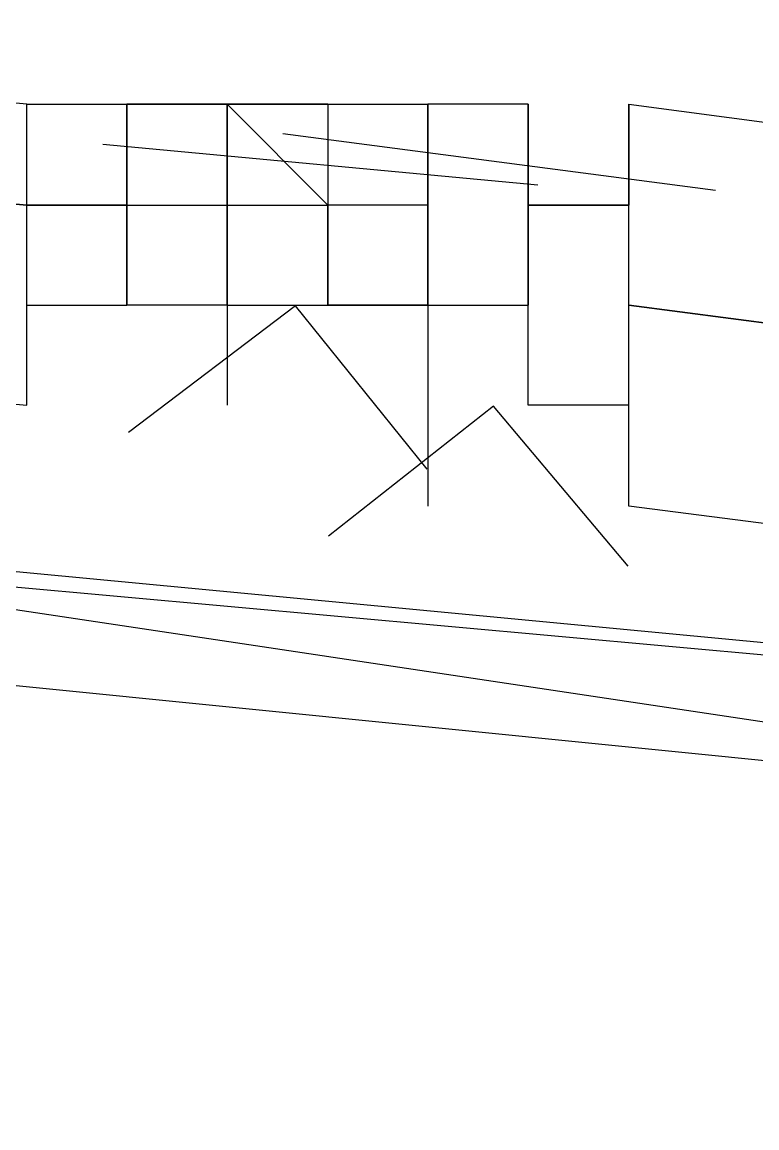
# Model space of a CAD drawing. Header units: feet. Extents: x -84 to 198, y -22 to 181.
# Drawn here: x 99.6661 to 99.7637, y 153.3218 to 153.4687 of the extents above; entities that cross this region are included whole.
import ezdxf

# ---------------------------------------------------------------- set-up
doc = ezdxf.new("R2010")
doc.units = ezdxf.units.FT
doc.layers.add('A-LINEA', color=7, linetype='CONTINUOUS')

msp = doc.modelspace()

# ---------------------------------------------------------------- linework, layer by layer
at = {"layer": 'A-LINEA'}
for p, q in [((99.6667, 153.4578), (99.68, 153.4578)), ((99.6667, 153.4578), (99.6667, 153.4578)), ((99.6667, 153.4578), (99.68, 153.4578)), ((99.6667, 153.4578), (99.6667, 153.4578)), ((99.68, 153.4578), (99.68, 153.4578)), ((99.68, 153.4444), (99.68, 153.4578)), ((99.68, 153.4578), (99.68, 153.4578)), ((99.68, 153.4578), (99.68, 153.4578)), ((99.68, 153.4578), (99.6933, 153.4578)), ((99.68, 153.4578), (99.68, 153.4578)), ((99.68, 153.4578), (99.68, 153.4578)), ((99.68, 153.4578), (99.68, 153.4578)), ((99.68, 153.4578), (99.68, 153.4578)), ((99.68, 153.4578), (99.68, 153.4578)), ((99.68, 153.4578), (99.68, 153.4578)), ((99.68, 153.4444), (99.68, 153.4578)), ((99.68, 153.4578), (99.68, 153.4444)), ((99.68, 153.4578), (99.68, 153.4578)), ((99.68, 153.4578), (99.6933, 153.4578)), ((99.68, 153.4578), (99.68, 153.4444)), ((99.68, 153.4578), (99.68, 153.4578)), ((99.68, 153.4578), (99.68, 153.4578)), ((99.68, 153.4578), (99.68, 153.4578)), ((99.68, 153.4578), (99.68, 153.4578)), ((99.6933, 153.4578), (99.68, 153.4578)), ((99.68, 153.4578), (99.68, 153.4578)), ((99.68, 153.4578), (99.68, 153.4578)), ((99.68, 153.4578), (99.68, 153.4578)), ((99.68, 153.4578), (99.68, 153.4578)), ((99.68, 153.4578), (99.68, 153.4578)), ((99.68, 153.4578), (99.68, 153.4578)), ((99.68, 153.4578), (99.68, 153.4578)), ((99.68, 153.4444), (99.68, 153.4578)), ((99.68, 153.4578), (99.68, 153.4578)), ((99.68, 153.4578), (99.68, 153.4578)), ((99.68, 153.4578), (99.6933, 153.4578)), ((99.68, 153.4578), (99.68, 153.4578)), ((99.68, 153.4578), (99.68, 153.4578)), ((99.68, 153.4578), (99.68, 153.4578)), ((99.68, 153.4578), (99.68, 153.4578)), ((99.68, 153.4578), (99.68, 153.4578)), ((99.68, 153.4578), (99.68, 153.4578)), ((99.68, 153.4444), (99.68, 153.4578)), ((99.68, 153.4578), (99.68, 153.4444)), ((99.68, 153.4578), (99.68, 153.4578)), ((99.68, 153.4578), (99.6933, 153.4578)), ((99.68, 153.4578), (99.68, 153.4444)), ((99.68, 153.4578), (99.68, 153.4578)), ((99.68, 153.4578), (99.68, 153.4578)), ((99.68, 153.4578), (99.68, 153.4578)), ((99.68, 153.4578), (99.68, 153.4578)), ((99.6933, 153.4578), (99.68, 153.4578)), ((99.68, 153.4578), (99.68, 153.4578)), ((99.68, 153.4578), (99.68, 153.4578)), ((99.68, 153.4578), (99.68, 153.4578)), ((99.68, 153.4578), (99.68, 153.4578)), ((99.68, 153.4578), (99.68, 153.4578)), ((99.68, 153.4578), (99.68, 153.4578)), ((99.6933, 153.4578), (99.6933, 153.4578)), ((99.7067, 153.4444), (99.6933, 153.4578)), ((99.6933, 153.4578), (99.6933, 153.4578)), ((99.7067, 153.4578), (99.6933, 153.4578)), ((99.7067, 153.4578), (99.6933, 153.4578)), ((99.6933, 153.4578), (99.6933, 153.4578)), ((99.6933, 153.4578), (99.7067, 153.4578)), ((99.6933, 153.4578), (99.6933, 153.4578)), ((99.6933, 153.4578), (99.6933, 153.4578)), ((99.6933, 153.4578), (99.7067, 153.4578)), ((99.6933, 153.4578), (99.6933, 153.4578)), ((99.6933, 153.4578), (99.6933, 153.4578)), ((99.6933, 153.4578), (99.6933, 153.4578)), ((99.6933, 153.4578), (99.6933, 153.4578)), ((99.6933, 153.4578), (99.6933, 153.4578)), ((99.6933, 153.4578), (99.6933, 153.4578)), ((99.6933, 153.4578), (99.6933, 153.4578)), ((99.6933, 153.4578), (99.6933, 153.4578)), ((99.6933, 153.4578), (99.6933, 153.4578)), ((99.6933, 153.4578), (99.6933, 153.4578)), ((99.6933, 153.4578), (99.6933, 153.4578)), ((99.6933, 153.4578), (99.6933, 153.4578)), ((99.6933, 153.4578), (99.6933, 153.4578)), ((99.6933, 153.4578), (99.6933, 153.4578)), ((99.6933, 153.4578), (99.6933, 153.4444)), ((99.7067, 153.4578), (99.6933, 153.4578)), ((99.6933, 153.4578), (99.6933, 153.4578)), ((99.6933, 153.4578), (99.6933, 153.4578)), ((99.6933, 153.4578), (99.6933, 153.4578)), ((99.7067, 153.4444), (99.6933, 153.4578)), ((99.6933, 153.4578), (99.6933, 153.4578)), ((99.7067, 153.4578), (99.6933, 153.4578)), ((99.7067, 153.4578), (99.6933, 153.4578)), ((99.6933, 153.4578), (99.6933, 153.4578)), ((99.6933, 153.4578), (99.7067, 153.4578)), ((99.6933, 153.4578), (99.6933, 153.4578)), ((99.6933, 153.4578), (99.6933, 153.4578)), ((99.6933, 153.4578), (99.7067, 153.4578)), ((99.6933, 153.4578), (99.6933, 153.4578)), ((99.6933, 153.4578), (99.6933, 153.4578)), ((99.6933, 153.4578), (99.6933, 153.4578)), ((99.6933, 153.4578), (99.6933, 153.4578)), ((99.6933, 153.4578), (99.6933, 153.4578)), ((99.6933, 153.4578), (99.6933, 153.4578)), ((99.6933, 153.4578), (99.6933, 153.4578)), ((99.6933, 153.4578), (99.6933, 153.4578)), ((99.6933, 153.4578), (99.6933, 153.4578)), ((99.6933, 153.4578), (99.6933, 153.4578)), ((99.6933, 153.4578), (99.6933, 153.4578)), ((99.6933, 153.4578), (99.6933, 153.4578)), ((99.6933, 153.4578), (99.6933, 153.4578)), ((99.6933, 153.4578), (99.6933, 153.4578)), ((99.6933, 153.4578), (99.6933, 153.4444)), ((99.7067, 153.4578), (99.6933, 153.4578)), ((99.6933, 153.4578), (99.6933, 153.4578)), ((99.6933, 153.4578), (99.6933, 153.4578)), ((99.7067, 153.4578), (99.7067, 153.4578)), ((99.7067, 153.4578), (99.7067, 153.4578)), ((99.7067, 153.4578), (99.7067, 153.4578)), ((99.7067, 153.4578), (99.7067, 153.4578)), ((99.7067, 153.4578), (99.7067, 153.4578)), ((99.7067, 153.4578), (99.7067, 153.4578)), ((99.7067, 153.4578), (99.7067, 153.4578)), ((99.7067, 153.4578), (99.7067, 153.4578)), ((99.7067, 153.4578), (99.7067, 153.4578)), ((99.7067, 153.4578), (99.7067, 153.4578)), ((99.7067, 153.4578), (99.7067, 153.4578)), ((99.7067, 153.4578), (99.7067, 153.4444)), ((99.7067, 153.4578), (99.7067, 153.4578)), ((99.7067, 153.4578), (99.72, 153.4578)), ((99.7067, 153.4578), (99.7067, 153.4578)), ((99.7067, 153.4578), (99.7067, 153.4578)), ((99.7067, 153.4578), (99.7067, 153.4444)), ((99.7067, 153.4578), (99.7067, 153.4578)), ((99.7067, 153.4578), (99.7067, 153.4578)), ((99.7067, 153.4578), (99.7067, 153.4578)), ((99.7067, 153.4578), (99.7067, 153.4578)), ((99.7067, 153.4578), (99.7067, 153.4578)), ((99.7067, 153.4578), (99.7067, 153.4578)), ((99.7067, 153.4578), (99.7067, 153.4578)), ((99.7067, 153.4578), (99.7067, 153.4578)), ((99.7067, 153.4578), (99.7067, 153.4578)), ((99.7067, 153.4578), (99.7067, 153.4578)), ((99.7067, 153.4578), (99.7067, 153.4578)), ((99.7067, 153.4578), (99.7067, 153.4578)), ((99.7067, 153.4578), (99.7067, 153.4578)), ((99.7067, 153.4578), (99.7067, 153.4578)), ((99.7067, 153.4578), (99.7067, 153.4444)), ((99.7067, 153.4578), (99.7067, 153.4578)), ((99.7067, 153.4578), (99.72, 153.4578)), ((99.7067, 153.4578), (99.7067, 153.4578)), ((99.7067, 153.4578), (99.7067, 153.4578)), ((99.7067, 153.4578), (99.7067, 153.4444)), ((99.7067, 153.4578), (99.7067, 153.4578)), ((99.7067, 153.4578), (99.7067, 153.4578)), ((99.7067, 153.4578), (99.7067, 153.4578)), ((99.72, 153.4578), (99.72, 153.4578)), ((99.72, 153.4578), (99.72, 153.4578)), ((99.72, 153.4578), (99.72, 153.4444)), ((99.72, 153.4578), (99.72, 153.4578)), ((99.72, 153.4444), (99.72, 153.4578)), ((99.72, 153.4444), (99.72, 153.4578)), ((99.72, 153.4578), (99.72, 153.4578)), ((99.72, 153.4578), (99.72, 153.4578)), ((99.72, 153.4578), (99.72, 153.4578)), ((99.72, 153.4578), (99.72, 153.4578)), ((99.72, 153.4578), (99.72, 153.4578)), ((99.72, 153.4578), (99.72, 153.4578)), ((99.72, 153.4578), (99.72, 153.4578)), ((99.72, 153.4578), (99.72, 153.4578)), ((99.72, 153.4578), (99.72, 153.4578)), ((99.72, 153.4578), (99.72, 153.4444)), ((99.72, 153.4578), (99.72, 153.4578)), ((99.72, 153.4578), (99.72, 153.4578)), ((99.7333, 153.4578), (99.72, 153.4578)), ((99.72, 153.4578), (99.72, 153.4578)), ((99.72, 153.4578), (99.72, 153.4578)), ((99.72, 153.4578), (99.72, 153.4444)), ((99.72, 153.4578), (99.72, 153.4578)), ((99.72, 153.4444), (99.72, 153.4578)), ((99.72, 153.4444), (99.72, 153.4578)), ((99.72, 153.4578), (99.72, 153.4578)), ((99.72, 153.4578), (99.72, 153.4578)), ((99.72, 153.4578), (99.72, 153.4578)), ((99.72, 153.4578), (99.72, 153.4578)), ((99.72, 153.4578), (99.72, 153.4578)), ((99.72, 153.4578), (99.72, 153.4578)), ((99.72, 153.4578), (99.72, 153.4578)), ((99.72, 153.4578), (99.72, 153.4578)), ((99.72, 153.4578), (99.72, 153.4578)), ((99.72, 153.4578), (99.72, 153.4444)), ((99.72, 153.4578), (99.72, 153.4578)), ((99.72, 153.4578), (99.72, 153.4578)), ((99.7333, 153.4578), (99.72, 153.4578)), ((99.7333, 153.4578), (99.7333, 153.4578)), ((99.7333, 153.4578), (99.7333, 153.4578)), ((99.7333, 153.4578), (99.7333, 153.4444)), ((99.7333, 153.4578), (99.7333, 153.4578)), ((99.7333, 153.4578), (99.7333, 153.4578)), ((99.7333, 153.4578), (99.7333, 153.4578)), ((99.7333, 153.4578), (99.7333, 153.4578)), ((99.7333, 153.4578), (99.7333, 153.4444)), ((99.7333, 153.4578), (99.7333, 153.4578)), ((99.7333, 153.4578), (99.7333, 153.4578)), ((99.7467, 153.4444), (99.7467, 153.4578)), ((99.7467, 153.4578), (99.7467, 153.4578)), ((99.7467, 153.4578), (99.7467, 153.4578)), ((99.7467, 153.4578), (99.7467, 153.4444)), ((99.7467, 153.4578), (99.7467, 153.4578)), ((99.7467, 153.4444), (99.7467, 153.4578)), ((99.7467, 153.4578), (99.7467, 153.4578)), ((99.7467, 153.4578), (99.7467, 153.4578)), ((99.7467, 153.4578), (99.7467, 153.4444)), ((99.7467, 153.4578), (99.7467, 153.4578)), ((99.7007, 153.4539), (99.7582, 153.4464)), ((99.7007, 153.4539), (99.7582, 153.4464)), ((99.6768, 153.4525), (99.7346, 153.4471)), ((99.6768, 153.4525), (99.7346, 153.4471)), ((99.6667, 153.4444), (99.6667, 153.4444)), ((99.6667, 153.4444), (99.6667, 153.4444)), ((99.6667, 153.4444), (99.6667, 153.4444)), ((99.6667, 153.4444), (99.68, 153.4444)), ((99.6667, 153.4311), (99.6667, 153.4444)), ((99.6667, 153.4444), (99.68, 153.4444)), ((99.6667, 153.4444), (99.6667, 153.4444)), ((99.6667, 153.4444), (99.6667, 153.4444)), ((99.68, 153.4444), (99.6667, 153.4444)), ((99.68, 153.4444), (99.6667, 153.4444)), ((99.6667, 153.4444), (99.6667, 153.4444)), ((99.6667, 153.4444), (99.6667, 153.4444)), ((99.6667, 153.4444), (99.6667, 153.4444)), ((99.6667, 153.4444), (99.6667, 153.4444)), ((99.6667, 153.4444), (99.68, 153.4444)), ((99.6667, 153.4311), (99.6667, 153.4444)), ((99.6667, 153.4444), (99.68, 153.4444)), ((99.6667, 153.4444), (99.6667, 153.4444)), ((99.6667, 153.4444), (99.6667, 153.4444)), ((99.68, 153.4444), (99.6667, 153.4444)), ((99.68, 153.4444), (99.6667, 153.4444)), ((99.6667, 153.4444), (99.6667, 153.4444)), ((99.68, 153.4444), (99.68, 153.4444)), ((99.68, 153.4444), (99.6933, 153.4444)), ((99.68, 153.4444), (99.68, 153.4444)), ((99.68, 153.4311), (99.68, 153.4444)), ((99.68, 153.4444), (99.68, 153.4444)), ((99.68, 153.4444), (99.68, 153.4444)), ((99.68, 153.4444), (99.68, 153.4444)), ((99.68, 153.4444), (99.68, 153.4444)), ((99.68, 153.4444), (99.68, 153.4444)), ((99.68, 153.4444), (99.68, 153.4444)), ((99.68, 153.4444), (99.68, 153.4444)), ((99.68, 153.4444), (99.68, 153.4444)), ((99.68, 153.4311), (99.68, 153.4444)), ((99.68, 153.4444), (99.68, 153.4444)), ((99.68, 153.4444), (99.6933, 153.4444)), ((99.68, 153.4444), (99.68, 153.4444)), ((99.68, 153.4444), (99.68, 153.4444)), ((99.68, 153.4444), (99.68, 153.4444)), ((99.68, 153.4444), (99.68, 153.4444)), ((99.68, 153.4311), (99.68, 153.4444)), ((99.68, 153.4444), (99.68, 153.4444)), ((99.68, 153.4444), (99.68, 153.4444)), ((99.68, 153.4444), (99.68, 153.4444)), ((99.68, 153.4444), (99.68, 153.4444)), ((99.68, 153.4444), (99.68, 153.4444)), ((99.68, 153.4444), (99.68, 153.4444)), ((99.68, 153.4444), (99.68, 153.4444)), ((99.68, 153.4444), (99.68, 153.4444)), ((99.68, 153.4444), (99.68, 153.4311)), ((99.68, 153.4444), (99.68, 153.4444)), ((99.68, 153.4444), (99.68, 153.4444)), ((99.68, 153.4444), (99.68, 153.4444)), ((99.68, 153.4444), (99.6933, 153.4444)), ((99.68, 153.4444), (99.68, 153.4444)), ((99.68, 153.4311), (99.68, 153.4444)), ((99.68, 153.4444), (99.68, 153.4444)), ((99.68, 153.4444), (99.68, 153.4444)), ((99.68, 153.4444), (99.68, 153.4444)), ((99.68, 153.4444), (99.68, 153.4444)), ((99.68, 153.4444), (99.68, 153.4444)), ((99.68, 153.4444), (99.68, 153.4444)), ((99.68, 153.4444), (99.68, 153.4444)), ((99.68, 153.4444), (99.68, 153.4444)), ((99.68, 153.4311), (99.68, 153.4444)), ((99.68, 153.4444), (99.68, 153.4444)), ((99.68, 153.4444), (99.6933, 153.4444)), ((99.68, 153.4444), (99.68, 153.4444)), ((99.68, 153.4444), (99.68, 153.4444)), ((99.68, 153.4444), (99.68, 153.4444)), ((99.68, 153.4444), (99.68, 153.4444)), ((99.68, 153.4311), (99.68, 153.4444)), ((99.68, 153.4444), (99.68, 153.4444)), ((99.68, 153.4444), (99.68, 153.4444)), ((99.68, 153.4444), (99.68, 153.4444)), ((99.68, 153.4444), (99.68, 153.4444)), ((99.68, 153.4444), (99.68, 153.4444)), ((99.68, 153.4444), (99.68, 153.4444)), ((99.68, 153.4444), (99.68, 153.4444)), ((99.68, 153.4444), (99.68, 153.4444)), ((99.68, 153.4444), (99.68, 153.4311)), ((99.68, 153.4444), (99.68, 153.4444)), ((99.68, 153.4444), (99.68, 153.4444)), ((99.6933, 153.4444), (99.6933, 153.4444)), ((99.6933, 153.4444), (99.6933, 153.4444)), ((99.6933, 153.4444), (99.6933, 153.4444)), ((99.6933, 153.4444), (99.6933, 153.4444)), ((99.6933, 153.4444), (99.6933, 153.4444)), ((99.6933, 153.4444), (99.6933, 153.4444)), ((99.6933, 153.4444), (99.6933, 153.4444)), ((99.6933, 153.4444), (99.6933, 153.4444)), ((99.6933, 153.4444), (99.6933, 153.4444)), ((99.6933, 153.4444), (99.6933, 153.4444)), ((99.6933, 153.4444), (99.6933, 153.4444)), ((99.6933, 153.4444), (99.6933, 153.4444)), ((99.6933, 153.4444), (99.6933, 153.4444)), ((99.6933, 153.4444), (99.6933, 153.4444)), ((99.6933, 153.4444), (99.6933, 153.4444)), ((99.6933, 153.4444), (99.6933, 153.4444)), ((99.6933, 153.4444), (99.6933, 153.4444)), ((99.6933, 153.4444), (99.6933, 153.4444)), ((99.6933, 153.4444), (99.6933, 153.4444)), ((99.6933, 153.4444), (99.6933, 153.4444)), ((99.6933, 153.4444), (99.6933, 153.4444)), ((99.6933, 153.4444), (99.6933, 153.4444)), ((99.6933, 153.4444), (99.6933, 153.4444)), ((99.6933, 153.4444), (99.6933, 153.4444)), ((99.6933, 153.4444), (99.6933, 153.4444)), ((99.6933, 153.4444), (99.6933, 153.4444)), ((99.6933, 153.4444), (99.7067, 153.4444)), ((99.6933, 153.4444), (99.7067, 153.4444)), ((99.6933, 153.4444), (99.6933, 153.4311)), ((99.6933, 153.4444), (99.7067, 153.4444)), ((99.6933, 153.4444), (99.6933, 153.4311)), ((99.6933, 153.4444), (99.6933, 153.4444)), ((99.6933, 153.4444), (99.6933, 153.4444)), ((99.6933, 153.4444), (99.6933, 153.4444)), ((99.6933, 153.4444), (99.6933, 153.4444)), ((99.6933, 153.4444), (99.6933, 153.4444)), ((99.6933, 153.4444), (99.6933, 153.4444)), ((99.6933, 153.4444), (99.6933, 153.4444)), ((99.6933, 153.4444), (99.6933, 153.4444)), ((99.6933, 153.4444), (99.6933, 153.4444)), ((99.6933, 153.4444), (99.6933, 153.4444)), ((99.6933, 153.4444), (99.6933, 153.4444)), ((99.6933, 153.4444), (99.6933, 153.4444)), ((99.6933, 153.4444), (99.6933, 153.4444)), ((99.6933, 153.4311), (99.6933, 153.4444)), ((99.6933, 153.4444), (99.6933, 153.4444)), ((99.6933, 153.4444), (99.6933, 153.4444)), ((99.6933, 153.4444), (99.6933, 153.4444)), ((99.6933, 153.4444), (99.6933, 153.4444)), ((99.6933, 153.4444), (99.6933, 153.4444)), ((99.6933, 153.4444), (99.6933, 153.4444)), ((99.6933, 153.4444), (99.6933, 153.4444)), ((99.6933, 153.4444), (99.6933, 153.4444)), ((99.6933, 153.4444), (99.6933, 153.4444)), ((99.6933, 153.4444), (99.6933, 153.4444)), ((99.6933, 153.4444), (99.6933, 153.4444)), ((99.6933, 153.4444), (99.6933, 153.4444)), ((99.6933, 153.4444), (99.6933, 153.4444)), ((99.6933, 153.4444), (99.6933, 153.4444)), ((99.6933, 153.4444), (99.6933, 153.4444)), ((99.6933, 153.4444), (99.6933, 153.4444)), ((99.6933, 153.4444), (99.6933, 153.4444)), ((99.6933, 153.4444), (99.6933, 153.4444)), ((99.6933, 153.4444), (99.6933, 153.4444)), ((99.6933, 153.4444), (99.6933, 153.4444)), ((99.6933, 153.4444), (99.6933, 153.4444)), ((99.6933, 153.4444), (99.6933, 153.4444)), ((99.6933, 153.4444), (99.6933, 153.4444)), ((99.6933, 153.4444), (99.6933, 153.4444)), ((99.6933, 153.4444), (99.6933, 153.4444)), ((99.6933, 153.4444), (99.6933, 153.4444)), ((99.6933, 153.4444), (99.7067, 153.4444)), ((99.6933, 153.4444), (99.7067, 153.4444)), ((99.6933, 153.4444), (99.6933, 153.4311)), ((99.6933, 153.4444), (99.7067, 153.4444)), ((99.6933, 153.4444), (99.6933, 153.4311)), ((99.6933, 153.4444), (99.6933, 153.4444)), ((99.6933, 153.4444), (99.6933, 153.4444)), ((99.6933, 153.4444), (99.6933, 153.4444)), ((99.6933, 153.4444), (99.6933, 153.4444)), ((99.6933, 153.4444), (99.6933, 153.4444)), ((99.6933, 153.4444), (99.6933, 153.4444)), ((99.6933, 153.4444), (99.6933, 153.4444)), ((99.6933, 153.4444), (99.6933, 153.4444)), ((99.6933, 153.4444), (99.6933, 153.4444)), ((99.6933, 153.4444), (99.6933, 153.4444)), ((99.6933, 153.4444), (99.6933, 153.4444)), ((99.6933, 153.4444), (99.6933, 153.4444)), ((99.6933, 153.4444), (99.6933, 153.4444)), ((99.6933, 153.4311), (99.6933, 153.4444)), ((99.7067, 153.4444), (99.7067, 153.4444)), ((99.7067, 153.4444), (99.7067, 153.4444)), ((99.72, 153.4444), (99.7067, 153.4444)), ((99.7067, 153.4444), (99.7067, 153.4444)), ((99.7067, 153.4444), (99.7067, 153.4444)), ((99.7067, 153.4444), (99.7067, 153.4444)), ((99.7067, 153.4444), (99.7067, 153.4444)), ((99.72, 153.4444), (99.7067, 153.4444)), ((99.7067, 153.4444), (99.7067, 153.4444)), ((99.7067, 153.4444), (99.7067, 153.4444)), ((99.7067, 153.4444), (99.7067, 153.4444)), ((99.72, 153.4444), (99.7067, 153.4444)), ((99.72, 153.4444), (99.7067, 153.4444)), ((99.7067, 153.4444), (99.7067, 153.4444)), ((99.7067, 153.4444), (99.7067, 153.4444)), ((99.7067, 153.4444), (99.7067, 153.4444)), ((99.7067, 153.4444), (99.7067, 153.4444)), ((99.7067, 153.4444), (99.7067, 153.4444)), ((99.7067, 153.4444), (99.7067, 153.4444)), ((99.7067, 153.4444), (99.7067, 153.4311)), ((99.7067, 153.4444), (99.7067, 153.4311)), ((99.7067, 153.4444), (99.7067, 153.4444)), ((99.7067, 153.4444), (99.7067, 153.4444)), ((99.7067, 153.4444), (99.7067, 153.4444)), ((99.7067, 153.4444), (99.7067, 153.4444)), ((99.7067, 153.4444), (99.7067, 153.4444)), ((99.7067, 153.4444), (99.7067, 153.4444)), ((99.7067, 153.4444), (99.7067, 153.4444)), ((99.7067, 153.4311), (99.7067, 153.4444)), ((99.7067, 153.4444), (99.7067, 153.4444)), ((99.7067, 153.4444), (99.7067, 153.4444)), ((99.7067, 153.4444), (99.7067, 153.4444)), ((99.7067, 153.4444), (99.7067, 153.4444)), ((99.7067, 153.4444), (99.7067, 153.4444)), ((99.7067, 153.4444), (99.7067, 153.4444)), ((99.7067, 153.4444), (99.7067, 153.4444)), ((99.7067, 153.4444), (99.7067, 153.4444)), ((99.7067, 153.4444), (99.7067, 153.4444)), ((99.7067, 153.4444), (99.7067, 153.4444)), ((99.7067, 153.4444), (99.7067, 153.4444)), ((99.7067, 153.4444), (99.7067, 153.4444)), ((99.7067, 153.4444), (99.7067, 153.4444)), ((99.7067, 153.4444), (99.7067, 153.4444)), ((99.7067, 153.4444), (99.7067, 153.4444)), ((99.7067, 153.4311), (99.7067, 153.4444)), ((99.7067, 153.4444), (99.7067, 153.4444)), ((99.7067, 153.4444), (99.7067, 153.4444)), ((99.7067, 153.4444), (99.7067, 153.4444)), ((99.7067, 153.4444), (99.7067, 153.4444)), ((99.7067, 153.4444), (99.7067, 153.4444)), ((99.7067, 153.4444), (99.7067, 153.4444)), ((99.7067, 153.4444), (99.7067, 153.4444)), ((99.7067, 153.4444), (99.7067, 153.4444)), ((99.7067, 153.4444), (99.7067, 153.4444)), ((99.7067, 153.4444), (99.7067, 153.4444)), ((99.72, 153.4444), (99.7067, 153.4444)), ((99.7067, 153.4444), (99.7067, 153.4444)), ((99.72, 153.4444), (99.7067, 153.4444)), ((99.7067, 153.4444), (99.7067, 153.4444)), ((99.7067, 153.4444), (99.7067, 153.4444)), ((99.7067, 153.4444), (99.7067, 153.4444)), ((99.72, 153.4444), (99.7067, 153.4444)), ((99.7067, 153.4444), (99.7067, 153.4444)), ((99.7067, 153.4444), (99.7067, 153.4444)), ((99.7067, 153.4444), (99.7067, 153.4444)), ((99.7067, 153.4444), (99.7067, 153.4444)), ((99.72, 153.4444), (99.7067, 153.4444)), ((99.7067, 153.4444), (99.7067, 153.4444)), ((99.7067, 153.4444), (99.7067, 153.4444)), ((99.7067, 153.4444), (99.7067, 153.4444)), ((99.72, 153.4444), (99.7067, 153.4444)), ((99.72, 153.4444), (99.7067, 153.4444)), ((99.7067, 153.4444), (99.7067, 153.4444)), ((99.7067, 153.4444), (99.7067, 153.4444)), ((99.7067, 153.4444), (99.7067, 153.4444)), ((99.7067, 153.4444), (99.7067, 153.4444)), ((99.7067, 153.4444), (99.7067, 153.4444)), ((99.7067, 153.4444), (99.7067, 153.4444)), ((99.7067, 153.4444), (99.7067, 153.4311)), ((99.7067, 153.4444), (99.7067, 153.4311)), ((99.7067, 153.4444), (99.7067, 153.4444)), ((99.7067, 153.4444), (99.7067, 153.4444)), ((99.7067, 153.4444), (99.7067, 153.4444)), ((99.7067, 153.4444), (99.7067, 153.4444)), ((99.7067, 153.4444), (99.7067, 153.4444)), ((99.7067, 153.4444), (99.7067, 153.4444)), ((99.7067, 153.4444), (99.7067, 153.4444)), ((99.7067, 153.4311), (99.7067, 153.4444)), ((99.7067, 153.4444), (99.7067, 153.4444)), ((99.7067, 153.4444), (99.7067, 153.4444)), ((99.7067, 153.4444), (99.7067, 153.4444)), ((99.7067, 153.4444), (99.7067, 153.4444)), ((99.7067, 153.4444), (99.7067, 153.4444)), ((99.7067, 153.4444), (99.7067, 153.4444)), ((99.7067, 153.4444), (99.7067, 153.4444)), ((99.7067, 153.4444), (99.7067, 153.4444)), ((99.7067, 153.4444), (99.7067, 153.4444)), ((99.7067, 153.4444), (99.7067, 153.4444)), ((99.7067, 153.4444), (99.7067, 153.4444)), ((99.7067, 153.4444), (99.7067, 153.4444)), ((99.7067, 153.4444), (99.7067, 153.4444)), ((99.7067, 153.4444), (99.7067, 153.4444)), ((99.7067, 153.4444), (99.7067, 153.4444)), ((99.7067, 153.4311), (99.7067, 153.4444)), ((99.7067, 153.4444), (99.7067, 153.4444)), ((99.7067, 153.4444), (99.7067, 153.4444)), ((99.7067, 153.4444), (99.7067, 153.4444)), ((99.7067, 153.4444), (99.7067, 153.4444)), ((99.7067, 153.4444), (99.7067, 153.4444)), ((99.7067, 153.4444), (99.7067, 153.4444)), ((99.7067, 153.4444), (99.7067, 153.4444)), ((99.7067, 153.4444), (99.7067, 153.4444)), ((99.7067, 153.4444), (99.7067, 153.4444)), ((99.7067, 153.4444), (99.7067, 153.4444)), ((99.72, 153.4444), (99.7067, 153.4444)), ((99.7067, 153.4444), (99.7067, 153.4444)), ((99.72, 153.4444), (99.7067, 153.4444)), ((99.7067, 153.4444), (99.7067, 153.4444)), ((99.72, 153.4444), (99.72, 153.4444)), ((99.72, 153.4444), (99.72, 153.4444)), ((99.72, 153.4444), (99.72, 153.4444)), ((99.72, 153.4444), (99.72, 153.4444)), ((99.72, 153.4444), (99.72, 153.4444)), ((99.72, 153.4444), (99.72, 153.4444)), ((99.72, 153.4444), (99.72, 153.4444)), ((99.72, 153.4444), (99.72, 153.4444)), ((99.72, 153.4444), (99.72, 153.4444)), ((99.72, 153.4444), (99.72, 153.4444)), ((99.72, 153.4444), (99.72, 153.4444)), ((99.72, 153.4444), (99.72, 153.4444)), ((99.72, 153.4444), (99.72, 153.4311)), ((99.72, 153.4444), (99.72, 153.4444)), ((99.72, 153.4444), (99.72, 153.4444)), ((99.72, 153.4444), (99.72, 153.4444)), ((99.72, 153.4444), (99.72, 153.4444)), ((99.72, 153.4444), (99.72, 153.4444)), ((99.72, 153.4444), (99.72, 153.4444)), ((99.72, 153.4444), (99.72, 153.4444)), ((99.72, 153.4444), (99.72, 153.4444)), ((99.72, 153.4444), (99.72, 153.4444)), ((99.72, 153.4444), (99.72, 153.4444)), ((99.72, 153.4444), (99.72, 153.4444)), ((99.72, 153.4444), (99.72, 153.4444)), ((99.72, 153.4444), (99.72, 153.4444)), ((99.72, 153.4444), (99.72, 153.4444)), ((99.72, 153.4444), (99.72, 153.4444)), ((99.72, 153.4444), (99.72, 153.4444)), ((99.72, 153.4444), (99.72, 153.4444)), ((99.72, 153.4444), (99.72, 153.4444)), ((99.72, 153.4444), (99.72, 153.4444)), ((99.72, 153.4444), (99.72, 153.4444)), ((99.72, 153.4444), (99.72, 153.4444)), ((99.72, 153.4444), (99.72, 153.4444)), ((99.72, 153.4444), (99.72, 153.4444)), ((99.72, 153.4444), (99.72, 153.4444)), ((99.72, 153.4444), (99.72, 153.4444)), ((99.72, 153.4444), (99.72, 153.4444)), ((99.72, 153.4444), (99.72, 153.4444)), ((99.72, 153.4444), (99.72, 153.4444)), ((99.72, 153.4444), (99.72, 153.4444)), ((99.72, 153.4444), (99.72, 153.4444)), ((99.72, 153.4444), (99.72, 153.4444)), ((99.72, 153.4444), (99.72, 153.4444)), ((99.72, 153.4444), (99.72, 153.4444)), ((99.72, 153.4444), (99.72, 153.4444)), ((99.72, 153.4444), (99.72, 153.4444)), ((99.72, 153.4444), (99.72, 153.4444)), ((99.72, 153.4444), (99.72, 153.4444)), ((99.72, 153.4444), (99.72, 153.4444)), ((99.72, 153.4444), (99.72, 153.4444)), ((99.72, 153.4444), (99.72, 153.4444)), ((99.72, 153.4444), (99.72, 153.4444)), ((99.72, 153.4444), (99.72, 153.4444)), ((99.72, 153.4444), (99.72, 153.4444)), ((99.72, 153.4444), (99.72, 153.4444)), ((99.72, 153.4444), (99.72, 153.4444)), ((99.72, 153.4444), (99.72, 153.4444)), ((99.72, 153.4444), (99.72, 153.4444)), ((99.72, 153.4444), (99.72, 153.4444)), ((99.72, 153.4444), (99.72, 153.4444)), ((99.72, 153.4444), (99.72, 153.4444)), ((99.72, 153.4444), (99.72, 153.4311)), ((99.72, 153.4444), (99.72, 153.4444)), ((99.72, 153.4444), (99.72, 153.4444)), ((99.72, 153.4444), (99.72, 153.4444)), ((99.72, 153.4444), (99.72, 153.4444)), ((99.72, 153.4444), (99.72, 153.4444)), ((99.72, 153.4444), (99.72, 153.4444)), ((99.72, 153.4444), (99.72, 153.4444)), ((99.72, 153.4444), (99.72, 153.4444)), ((99.72, 153.4444), (99.72, 153.4444)), ((99.72, 153.4444), (99.72, 153.4444)), ((99.72, 153.4444), (99.72, 153.4444)), ((99.72, 153.4444), (99.72, 153.4444)), ((99.72, 153.4444), (99.72, 153.4444)), ((99.72, 153.4444), (99.72, 153.4444)), ((99.72, 153.4444), (99.72, 153.4444)), ((99.72, 153.4444), (99.72, 153.4444)), ((99.72, 153.4444), (99.72, 153.4444)), ((99.72, 153.4444), (99.72, 153.4444)), ((99.72, 153.4444), (99.72, 153.4444)), ((99.72, 153.4444), (99.72, 153.4444)), ((99.72, 153.4444), (99.72, 153.4444)), ((99.72, 153.4444), (99.72, 153.4444)), ((99.72, 153.4444), (99.72, 153.4444)), ((99.72, 153.4444), (99.72, 153.4444)), ((99.72, 153.4444), (99.72, 153.4444)), ((99.72, 153.4444), (99.72, 153.4444)), ((99.72, 153.4444), (99.72, 153.4444)), ((99.72, 153.4444), (99.72, 153.4444)), ((99.72, 153.4444), (99.72, 153.4444)), ((99.72, 153.4444), (99.72, 153.4444)), ((99.72, 153.4444), (99.72, 153.4444)), ((99.72, 153.4444), (99.72, 153.4444)), ((99.72, 153.4444), (99.72, 153.4444)), ((99.72, 153.4444), (99.72, 153.4444)), ((99.72, 153.4444), (99.72, 153.4444)), ((99.72, 153.4444), (99.72, 153.4444)), ((99.72, 153.4444), (99.72, 153.4444)), ((99.72, 153.4444), (99.72, 153.4444)), ((99.7333, 153.4444), (99.7333, 153.4444)), ((99.7333, 153.4444), (99.7333, 153.4444)), ((99.7333, 153.4444), (99.7333, 153.4444)), ((99.7333, 153.4444), (99.7333, 153.4444)), ((99.7333, 153.4444), (99.7333, 153.4444)), ((99.7333, 153.4311), (99.7333, 153.4444)), ((99.7333, 153.4444), (99.7333, 153.4444)), ((99.7333, 153.4444), (99.7333, 153.4311)), ((99.7333, 153.4444), (99.7333, 153.4444)), ((99.7333, 153.4444), (99.7333, 153.4444)), ((99.7333, 153.4444), (99.7333, 153.4444)), ((99.7467, 153.4444), (99.7333, 153.4444)), ((99.7333, 153.4444), (99.7333, 153.4444)), ((99.7333, 153.4311), (99.7333, 153.4444)), ((99.7333, 153.4444), (99.7333, 153.4444)), ((99.7333, 153.4444), (99.7467, 153.4444)), ((99.7333, 153.4444), (99.7333, 153.4444)), ((99.7333, 153.4444), (99.7333, 153.4444)), ((99.7333, 153.4444), (99.7467, 153.4444)), ((99.7333, 153.4444), (99.7333, 153.4444)), ((99.7333, 153.4444), (99.7333, 153.4444)), ((99.7333, 153.4444), (99.7333, 153.4444)), ((99.7333, 153.4444), (99.7333, 153.4444)), ((99.7467, 153.4444), (99.7333, 153.4444)), ((99.7333, 153.4444), (99.7333, 153.4444)), ((99.7333, 153.4444), (99.7333, 153.4444)), ((99.7333, 153.4444), (99.7333, 153.4444)), ((99.7333, 153.4444), (99.7333, 153.4444)), ((99.7333, 153.4444), (99.7333, 153.4444)), ((99.7333, 153.4444), (99.7333, 153.4444)), ((99.7333, 153.4444), (99.7333, 153.4444)), ((99.7333, 153.4444), (99.7333, 153.4444)), ((99.7333, 153.4444), (99.7333, 153.4444)), ((99.7333, 153.4444), (99.7333, 153.4444)), ((99.7333, 153.4444), (99.7467, 153.4444)), ((99.7333, 153.4444), (99.7467, 153.4444)), ((99.7333, 153.4444), (99.7467, 153.4444)), ((99.7333, 153.4444), (99.7467, 153.4444)), ((99.7333, 153.4444), (99.7333, 153.4444)), ((99.7333, 153.4444), (99.7333, 153.4444)), ((99.7333, 153.4444), (99.7333, 153.4444)), ((99.7333, 153.4444), (99.7333, 153.4444)), ((99.7333, 153.4444), (99.7333, 153.4444)), ((99.7333, 153.4311), (99.7333, 153.4444)), ((99.7333, 153.4444), (99.7333, 153.4444)), ((99.7333, 153.4444), (99.7333, 153.4311)), ((99.7333, 153.4444), (99.7333, 153.4444)), ((99.7333, 153.4444), (99.7333, 153.4444)), ((99.7333, 153.4444), (99.7333, 153.4444)), ((99.7467, 153.4444), (99.7333, 153.4444)), ((99.7333, 153.4444), (99.7333, 153.4444)), ((99.7333, 153.4311), (99.7333, 153.4444)), ((99.7333, 153.4444), (99.7333, 153.4444)), ((99.7333, 153.4444), (99.7467, 153.4444)), ((99.7333, 153.4444), (99.7333, 153.4444)), ((99.7333, 153.4444), (99.7333, 153.4444)), ((99.7333, 153.4444), (99.7467, 153.4444)), ((99.7333, 153.4444), (99.7333, 153.4444)), ((99.7333, 153.4444), (99.7333, 153.4444)), ((99.7333, 153.4444), (99.7333, 153.4444)), ((99.7333, 153.4444), (99.7333, 153.4444)), ((99.7467, 153.4444), (99.7333, 153.4444)), ((99.7333, 153.4444), (99.7333, 153.4444)), ((99.7333, 153.4444), (99.7333, 153.4444)), ((99.7333, 153.4444), (99.7333, 153.4444)), ((99.7333, 153.4444), (99.7333, 153.4444)), ((99.7333, 153.4444), (99.7333, 153.4444)), ((99.7333, 153.4444), (99.7333, 153.4444)), ((99.7333, 153.4444), (99.7333, 153.4444)), ((99.7333, 153.4444), (99.7333, 153.4444)), ((99.7333, 153.4444), (99.7333, 153.4444)), ((99.7333, 153.4444), (99.7333, 153.4444)), ((99.7333, 153.4444), (99.7467, 153.4444)), ((99.7333, 153.4444), (99.7467, 153.4444)), ((99.7333, 153.4444), (99.7467, 153.4444)), ((99.7333, 153.4444), (99.7467, 153.4444)), ((99.7467, 153.4444), (99.7467, 153.4444)), ((99.7467, 153.4444), (99.7467, 153.4444)), ((99.7467, 153.4444), (99.7467, 153.4444)), ((99.7467, 153.4444), (99.7467, 153.4444)), ((99.7467, 153.4444), (99.7467, 153.4444)), ((99.7467, 153.4444), (99.7467, 153.4444)), ((99.7467, 153.4444), (99.7467, 153.4444)), ((99.7467, 153.4444), (99.7467, 153.4444)), ((99.7467, 153.4444), (99.7467, 153.4444)), ((99.7467, 153.4444), (99.7467, 153.4444)), ((99.7467, 153.4444), (99.7467, 153.4444)), ((99.7467, 153.4444), (99.7467, 153.4444)), ((99.7467, 153.4444), (99.7467, 153.4444)), ((99.7467, 153.4444), (99.7467, 153.4444)), ((99.7467, 153.4444), (99.7467, 153.4444)), ((99.7467, 153.4444), (99.7467, 153.4444)), ((99.7467, 153.4444), (99.7467, 153.4444)), ((99.7467, 153.4444), (99.7467, 153.4444)), ((99.7467, 153.4444), (99.7467, 153.4444)), ((99.7467, 153.4444), (99.7467, 153.4444)), ((99.7467, 153.4444), (99.7467, 153.4444)), ((99.7467, 153.4444), (99.7467, 153.4444)), ((99.7467, 153.4444), (99.7467, 153.4444)), ((99.7467, 153.4444), (99.7467, 153.4444)), ((99.7467, 153.4444), (99.7467, 153.4444)), ((99.7467, 153.4444), (99.7467, 153.4444)), ((99.6667, 153.4311), (99.6667, 153.4311)), ((99.6667, 153.4311), (99.6667, 153.4311)), ((99.6667, 153.4311), (99.68, 153.4311)), ((99.6667, 153.4311), (99.6667, 153.4311)), ((99.6667, 153.4311), (99.6667, 153.4311)), ((99.6667, 153.4178), (99.6667, 153.4311)), ((99.6667, 153.4311), (99.6667, 153.4311)), ((99.6667, 153.4311), (99.68, 153.4311)), ((99.6667, 153.4311), (99.6667, 153.4311)), ((99.6667, 153.4311), (99.6667, 153.4311)), ((99.6667, 153.4311), (99.6667, 153.4311)), ((99.6667, 153.4311), (99.68, 153.4311)), ((99.6667, 153.4311), (99.6667, 153.4311)), ((99.6667, 153.4311), (99.6667, 153.4311)), ((99.6667, 153.4178), (99.6667, 153.4311)), ((99.6667, 153.4311), (99.6667, 153.4311)), ((99.6667, 153.4311), (99.68, 153.4311)), ((99.6667, 153.4311), (99.6667, 153.4311)), ((99.68, 153.4311), (99.68, 153.4311)), ((99.68, 153.4311), (99.68, 153.4311)), ((99.68, 153.4311), (99.68, 153.4311)), ((99.68, 153.4311), (99.68, 153.4311)), ((99.68, 153.4311), (99.68, 153.4311)), ((99.68, 153.4311), (99.68, 153.4311)), ((99.68, 153.4311), (99.68, 153.4311)), ((99.68, 153.4311), (99.68, 153.4311)), ((99.68, 153.4311), (99.68, 153.4311)), ((99.68, 153.4311), (99.68, 153.4311)), ((99.68, 153.4311), (99.68, 153.4311)), ((99.68, 153.4311), (99.68, 153.4311)), ((99.68, 153.4311), (99.68, 153.4311)), ((99.68, 153.4311), (99.68, 153.4311)), ((99.68, 153.4311), (99.68, 153.4311)), ((99.6933, 153.4311), (99.68, 153.4311)), ((99.68, 153.4311), (99.68, 153.4311)), ((99.68, 153.4311), (99.68, 153.4311)), ((99.68, 153.4311), (99.68, 153.4311)), ((99.68, 153.4311), (99.68, 153.4311)), ((99.68, 153.4311), (99.68, 153.4311)), ((99.68, 153.4311), (99.68, 153.4311)), ((99.68, 153.4311), (99.68, 153.4311)), ((99.68, 153.4311), (99.68, 153.4311)), ((99.68, 153.4311), (99.68, 153.4311)), ((99.68, 153.4311), (99.68, 153.4311)), ((99.68, 153.4311), (99.68, 153.4311)), ((99.68, 153.4311), (99.68, 153.4311)), ((99.68, 153.4311), (99.68, 153.4311)), ((99.68, 153.4311), (99.68, 153.4311)), ((99.68, 153.4311), (99.68, 153.4311)), ((99.6933, 153.4311), (99.68, 153.4311)), ((99.6933, 153.4311), (99.7067, 153.4311)), ((99.6933, 153.4311), (99.6933, 153.4311)), ((99.6933, 153.4311), (99.6933, 153.4311)), ((99.6933, 153.4311), (99.7067, 153.4311)), ((99.6933, 153.4311), (99.6933, 153.4311)), ((99.6933, 153.4311), (99.6933, 153.4311)), ((99.6933, 153.4311), (99.6933, 153.4311)), ((99.6933, 153.4311), (99.6933, 153.4311)), ((99.6933, 153.4311), (99.6933, 153.4311)), ((99.6933, 153.4311), (99.6933, 153.4311)), ((99.6933, 153.4311), (99.6933, 153.4311)), ((99.6933, 153.4311), (99.6933, 153.4311)), ((99.6933, 153.4311), (99.6933, 153.4311)), ((99.6933, 153.4311), (99.6933, 153.4311)), ((99.6933, 153.4311), (99.6933, 153.4311)), ((99.6933, 153.4311), (99.6933, 153.4311)), ((99.6933, 153.4311), (99.6933, 153.4311)), ((99.6933, 153.4311), (99.7067, 153.4311)), ((99.6933, 153.4311), (99.6933, 153.4311)), ((99.6933, 153.4311), (99.6933, 153.4311)), ((99.6933, 153.4311), (99.6933, 153.4311)), ((99.6933, 153.4311), (99.6933, 153.4311)), ((99.6933, 153.4311), (99.6933, 153.4311)), ((99.6933, 153.4311), (99.6933, 153.4311)), ((99.6933, 153.4311), (99.6933, 153.4311)), ((99.6933, 153.4311), (99.6933, 153.4311)), ((99.6933, 153.4311), (99.6933, 153.4311)), ((99.6933, 153.4311), (99.7067, 153.4311)), ((99.6933, 153.4311), (99.6933, 153.4311)), ((99.6933, 153.4311), (99.6933, 153.4311)), ((99.6933, 153.4311), (99.7067, 153.4311)), ((99.6933, 153.4311), (99.6933, 153.4311)), ((99.6933, 153.4311), (99.6933, 153.4311)), ((99.6933, 153.4311), (99.6933, 153.4311)), ((99.6933, 153.4311), (99.6933, 153.4311)), ((99.6933, 153.4311), (99.6933, 153.4311)), ((99.6933, 153.4311), (99.6933, 153.4311)), ((99.6933, 153.4311), (99.6933, 153.4311)), ((99.6933, 153.4311), (99.6933, 153.4311)), ((99.6933, 153.4311), (99.6933, 153.4311)), ((99.6933, 153.4311), (99.6933, 153.4311)), ((99.6933, 153.4311), (99.6933, 153.4311)), ((99.6933, 153.4311), (99.6933, 153.4311)), ((99.6933, 153.4311), (99.6933, 153.4311)), ((99.6933, 153.4311), (99.7067, 153.4311)), ((99.6933, 153.4311), (99.6933, 153.4311)), ((99.6933, 153.4311), (99.6933, 153.4311)), ((99.6933, 153.4311), (99.6933, 153.4311)), ((99.6933, 153.4311), (99.6933, 153.4311)), ((99.6933, 153.4311), (99.6933, 153.4311)), ((99.6933, 153.4311), (99.6933, 153.4311)), ((99.6933, 153.4311), (99.6933, 153.4311)), ((99.6933, 153.4311), (99.6933, 153.4311)), ((99.6933, 153.4311), (99.6933, 153.4311)), ((99.7067, 153.4311), (99.7067, 153.4311)), ((99.7067, 153.4311), (99.7067, 153.4311)), ((99.7067, 153.4311), (99.7067, 153.4311)), ((99.7067, 153.4311), (99.7067, 153.4311)), ((99.7067, 153.4311), (99.7067, 153.4311)), ((99.7067, 153.4311), (99.7067, 153.4311)), ((99.7067, 153.4311), (99.7067, 153.4311)), ((99.7067, 153.4311), (99.7067, 153.4311)), ((99.7067, 153.4311), (99.7067, 153.4311)), ((99.7067, 153.4311), (99.7067, 153.4311)), ((99.7067, 153.4311), (99.7067, 153.4311)), ((99.7067, 153.4311), (99.7067, 153.4311)), ((99.7067, 153.4311), (99.7067, 153.4311)), ((99.7067, 153.4311), (99.7067, 153.4311)), ((99.7067, 153.4311), (99.7067, 153.4311)), ((99.7067, 153.4311), (99.7067, 153.4311)), ((99.72, 153.4311), (99.7067, 153.4311)), ((99.7067, 153.4311), (99.7067, 153.4311)), ((99.7067, 153.4311), (99.7067, 153.4311)), ((99.7067, 153.4311), (99.7067, 153.4311)), ((99.7067, 153.4311), (99.7067, 153.4311)), ((99.7067, 153.4311), (99.7067, 153.4311)), ((99.7067, 153.4311), (99.7067, 153.4311)), ((99.7067, 153.4311), (99.7067, 153.4311)), ((99.7067, 153.4311), (99.7067, 153.4311)), ((99.7067, 153.4311), (99.7067, 153.4311)), ((99.7067, 153.4311), (99.72, 153.4311)), ((99.7067, 153.4311), (99.7067, 153.4311)), ((99.7067, 153.4311), (99.7067, 153.4311)), ((99.7067, 153.4311), (99.7067, 153.4311)), ((99.7067, 153.4311), (99.7067, 153.4311)), ((99.7067, 153.4311), (99.7067, 153.4311)), ((99.7067, 153.4311), (99.7067, 153.4311)), ((99.7067, 153.4311), (99.7067, 153.4311)), ((99.7067, 153.4311), (99.7067, 153.4311)), ((99.7067, 153.4311), (99.7067, 153.4311)), ((99.7067, 153.4311), (99.7067, 153.4311)), ((99.7067, 153.4311), (99.7067, 153.4311)), ((99.7067, 153.4311), (99.7067, 153.4311)), ((99.7067, 153.4311), (99.7067, 153.4311)), ((99.7067, 153.4311), (99.7067, 153.4311)), ((99.7067, 153.4311), (99.7067, 153.4311)), ((99.7067, 153.4311), (99.7067, 153.4311)), ((99.7067, 153.4311), (99.7067, 153.4311)), ((99.7067, 153.4311), (99.7067, 153.4311)), ((99.7067, 153.4311), (99.7067, 153.4311)), ((99.7067, 153.4311), (99.7067, 153.4311)), ((99.72, 153.4311), (99.7067, 153.4311)), ((99.7067, 153.4311), (99.7067, 153.4311)), ((99.7067, 153.4311), (99.7067, 153.4311)), ((99.7067, 153.4311), (99.7067, 153.4311)), ((99.7067, 153.4311), (99.7067, 153.4311)), ((99.7067, 153.4311), (99.7067, 153.4311)), ((99.7067, 153.4311), (99.7067, 153.4311)), ((99.7067, 153.4311), (99.7067, 153.4311)), ((99.7067, 153.4311), (99.7067, 153.4311)), ((99.7067, 153.4311), (99.7067, 153.4311)), ((99.7067, 153.4311), (99.72, 153.4311)), ((99.7067, 153.4311), (99.7067, 153.4311)), ((99.7067, 153.4311), (99.7067, 153.4311)), ((99.7067, 153.4311), (99.7067, 153.4311)), ((99.7067, 153.4311), (99.7067, 153.4311)), ((99.72, 153.4311), (99.72, 153.4311)), ((99.72, 153.4311), (99.72, 153.4311)), ((99.72, 153.4311), (99.72, 153.4311)), ((99.72, 153.4311), (99.72, 153.4311)), ((99.72, 153.4311), (99.72, 153.4311)), ((99.72, 153.4311), (99.72, 153.4311)), ((99.72, 153.4311), (99.72, 153.4311)), ((99.72, 153.4311), (99.72, 153.4311)), ((99.72, 153.4311), (99.72, 153.4311)), ((99.72, 153.4311), (99.72, 153.4311)), ((99.72, 153.4311), (99.72, 153.4311)), ((99.72, 153.4311), (99.72, 153.4311)), ((99.72, 153.4311), (99.72, 153.4311)), ((99.72, 153.4311), (99.72, 153.4311)), ((99.72, 153.4311), (99.7333, 153.4311)), ((99.72, 153.4311), (99.72, 153.4311)), ((99.72, 153.4311), (99.7333, 153.4311)), ((99.72, 153.4311), (99.72, 153.4311)), ((99.72, 153.4311), (99.72, 153.4311)), ((99.72, 153.4311), (99.72, 153.4311)), ((99.72, 153.4311), (99.72, 153.4311)), ((99.72, 153.4311), (99.72, 153.4311)), ((99.72, 153.4311), (99.72, 153.4311)), ((99.72, 153.4311), (99.72, 153.4311)), ((99.72, 153.4311), (99.72, 153.4311)), ((99.72, 153.4311), (99.72, 153.4311)), ((99.72, 153.4311), (99.72, 153.4311)), ((99.72, 153.4311), (99.72, 153.4311)), ((99.72, 153.4311), (99.72, 153.4311)), ((99.72, 153.4311), (99.72, 153.4311)), ((99.72, 153.4311), (99.72, 153.4311)), ((99.72, 153.4311), (99.72, 153.4311)), ((99.72, 153.4311), (99.72, 153.4311)), ((99.72, 153.4311), (99.72, 153.4311)), ((99.72, 153.4311), (99.72, 153.4311)), ((99.72, 153.4311), (99.72, 153.4311)), ((99.72, 153.4311), (99.72, 153.4311)), ((99.72, 153.4311), (99.72, 153.4311)), ((99.72, 153.4311), (99.72, 153.4311)), ((99.72, 153.4311), (99.72, 153.4311)), ((99.72, 153.4311), (99.72, 153.4311)), ((99.72, 153.4311), (99.72, 153.4311)), ((99.72, 153.4311), (99.72, 153.4311)), ((99.72, 153.4311), (99.72, 153.4311)), ((99.72, 153.4311), (99.72, 153.4311)), ((99.72, 153.4311), (99.72, 153.4311)), ((99.72, 153.4311), (99.72, 153.4311)), ((99.72, 153.4311), (99.7333, 153.4311)), ((99.72, 153.4311), (99.72, 153.4311)), ((99.72, 153.4311), (99.7333, 153.4311)), ((99.72, 153.4311), (99.72, 153.4311)), ((99.72, 153.4311), (99.72, 153.4311)), ((99.72, 153.4311), (99.72, 153.4311)), ((99.72, 153.4311), (99.72, 153.4311)), ((99.72, 153.4311), (99.72, 153.4311)), ((99.72, 153.4311), (99.72, 153.4311)), ((99.72, 153.4311), (99.72, 153.4311)), ((99.72, 153.4311), (99.72, 153.4311)), ((99.72, 153.4311), (99.72, 153.4311)), ((99.72, 153.4311), (99.72, 153.4311)), ((99.72, 153.4311), (99.72, 153.4311)), ((99.72, 153.4311), (99.72, 153.4311)), ((99.72, 153.4311), (99.72, 153.4311)), ((99.72, 153.4311), (99.72, 153.4311)), ((99.72, 153.4311), (99.72, 153.4311)), ((99.72, 153.4311), (99.72, 153.4311)), ((99.7333, 153.4311), (99.7333, 153.4311)), ((99.7333, 153.4311), (99.7333, 153.4311)), ((99.7333, 153.4311), (99.7333, 153.4311)), ((99.7333, 153.4311), (99.7333, 153.4311)), ((99.7333, 153.4311), (99.7333, 153.4311)), ((99.7333, 153.4311), (99.7333, 153.4311)), ((99.7333, 153.4311), (99.7333, 153.4311)), ((99.7333, 153.4311), (99.7333, 153.4311)), ((99.7333, 153.4311), (99.7333, 153.4311)), ((99.7333, 153.4311), (99.7333, 153.4311)), ((99.7333, 153.4311), (99.7333, 153.4311)), ((99.7333, 153.4311), (99.7333, 153.4311)), ((99.7333, 153.4311), (99.7333, 153.4311)), ((99.7333, 153.4311), (99.7333, 153.4311)), ((99.7333, 153.4311), (99.7333, 153.4311)), ((99.7333, 153.4311), (99.7333, 153.4311)), ((99.7333, 153.4311), (99.7333, 153.4311)), ((99.7333, 153.4178), (99.7333, 153.4311)), ((99.7333, 153.4311), (99.7333, 153.4311)), ((99.7333, 153.4311), (99.7333, 153.4311)), ((99.7333, 153.4311), (99.7333, 153.4311)), ((99.7333, 153.4311), (99.7333, 153.4311)), ((99.7333, 153.4311), (99.7333, 153.4311)), ((99.7333, 153.4311), (99.7333, 153.4311)), ((99.7333, 153.4311), (99.7333, 153.4311)), ((99.7333, 153.4311), (99.7333, 153.4311)), ((99.7333, 153.4311), (99.7333, 153.4311)), ((99.7333, 153.4311), (99.7333, 153.4311)), ((99.7333, 153.4311), (99.7333, 153.4311)), ((99.7333, 153.4311), (99.7333, 153.4311)), ((99.7333, 153.4311), (99.7333, 153.4311)), ((99.7333, 153.4311), (99.7333, 153.4311)), ((99.7333, 153.4311), (99.7333, 153.4311)), ((99.7333, 153.4311), (99.7333, 153.4311)), ((99.7333, 153.4311), (99.7333, 153.4311)), ((99.7333, 153.4311), (99.7333, 153.4311)), ((99.7333, 153.4311), (99.7333, 153.4311)), ((99.7333, 153.4311), (99.7333, 153.4311)), ((99.7333, 153.4311), (99.7333, 153.4311)), ((99.7333, 153.4311), (99.7333, 153.4311)), ((99.7333, 153.4311), (99.7333, 153.4311)), ((99.7333, 153.4311), (99.7333, 153.4311)), ((99.7333, 153.4311), (99.7333, 153.4311)), ((99.7333, 153.4311), (99.7333, 153.4311)), ((99.7333, 153.4311), (99.7333, 153.4311)), ((99.7333, 153.4311), (99.7333, 153.4311)), ((99.7333, 153.4178), (99.7333, 153.4311)), ((99.7333, 153.4311), (99.7333, 153.4311)), ((99.7333, 153.4311), (99.7333, 153.4311)), ((99.7333, 153.4311), (99.7333, 153.4311)), ((99.7333, 153.4311), (99.7333, 153.4311)), ((99.7333, 153.4311), (99.7333, 153.4311)), ((99.7333, 153.4311), (99.7333, 153.4311)), ((99.7333, 153.4311), (99.7333, 153.4311)), ((99.7333, 153.4311), (99.7333, 153.4311)), ((99.7333, 153.4311), (99.7333, 153.4311)), ((99.7333, 153.4311), (99.7333, 153.4311)), ((99.7333, 153.4311), (99.7333, 153.4311)), ((99.7467, 153.4311), (99.7467, 153.4311)), ((99.7467, 153.4311), (99.7467, 153.4311)), ((99.7467, 153.4311), (99.7467, 153.4311)), ((99.7467, 153.4311), (99.7467, 153.4311)), ((99.7467, 153.4311), (99.7467, 153.4311)), ((99.7467, 153.4311), (99.7467, 153.4311)), ((99.7467, 153.4311), (99.7467, 153.4311)), ((99.7467, 153.4311), (99.7467, 153.4311)), ((99.7467, 153.4311), (99.7467, 153.4311)), ((99.7467, 153.4311), (99.7467, 153.4311)), ((99.7467, 153.4311), (99.7467, 153.4311)), ((99.7467, 153.4311), (99.7467, 153.4311)), ((99.7467, 153.4311), (99.7467, 153.4311)), ((99.7467, 153.4311), (99.7467, 153.4311)), ((99.7467, 153.4311), (99.7467, 153.4311)), ((99.7467, 153.4311), (99.7467, 153.4311)), ((99.7467, 153.4311), (99.7467, 153.4311)), ((99.7467, 153.4311), (99.7467, 153.4311)), ((99.7467, 153.4311), (99.7467, 153.4311)), ((99.7467, 153.4311), (99.7467, 153.4311)), ((99.7467, 153.4311), (99.7467, 153.4311)), ((99.7467, 153.4311), (99.7467, 153.4311)), ((99.7467, 153.4311), (99.7467, 153.4311)), ((99.7467, 153.4311), (99.7467, 153.4311)), ((99.7467, 153.4311), (99.7467, 153.4311)), ((99.7467, 153.4311), (99.7467, 153.4311)), ((99.7467, 153.4311), (99.7467, 153.4311)), ((99.7467, 153.4311), (99.7467, 153.4311)), ((99.6667, 153.4178), (99.6667, 153.4178)), ((99.6667, 153.4178), (99.6667, 153.4178)), ((99.6667, 153.4178), (99.6667, 153.4178)), ((99.6667, 153.4178), (99.6667, 153.4178)), ((99.6667, 153.4178), (99.6667, 153.4178)), ((99.6667, 153.4178), (99.6667, 153.4178)), ((99.6667, 153.4178), (99.6667, 153.4178)), ((99.6667, 153.4178), (99.6667, 153.4178)), ((99.6667, 153.4178), (99.6667, 153.4178)), ((99.6667, 153.4178), (99.6667, 153.4178)), ((99.6667, 153.4178), (99.6667, 153.4178)), ((99.6667, 153.4178), (99.6667, 153.4178)), ((99.6667, 153.4178), (99.6667, 153.4178)), ((99.6667, 153.4178), (99.6667, 153.4178)), ((99.6933, 153.4178), (99.6933, 153.4178)), ((99.6933, 153.4178), (99.6933, 153.4178)), ((99.6933, 153.4178), (99.6933, 153.4178)), ((99.6933, 153.4178), (99.6933, 153.4178)), ((99.6933, 153.4178), (99.6933, 153.4178)), ((99.6933, 153.4178), (99.6933, 153.4178)), ((99.6933, 153.4178), (99.6933, 153.4178)), ((99.6933, 153.4178), (99.6933, 153.4178)), ((99.6933, 153.4178), (99.6933, 153.4178)), ((99.6933, 153.4178), (99.6933, 153.4178)), ((99.6933, 153.4178), (99.6933, 153.4178)), ((99.6933, 153.4178), (99.6933, 153.4178)), ((99.6933, 153.4178), (99.6933, 153.4178)), ((99.6933, 153.4178), (99.6933, 153.4178)), ((99.72, 153.4178), (99.72, 153.4178)), ((99.72, 153.4178), (99.72, 153.4178)), ((99.72, 153.4178), (99.72, 153.4178)), ((99.72, 153.4178), (99.72, 153.4178)), ((99.72, 153.4178), (99.72, 153.4178)), ((99.72, 153.4178), (99.72, 153.4178)), ((99.72, 153.4178), (99.72, 153.4178)), ((99.72, 153.4178), (99.72, 153.4178)), ((99.72, 153.4178), (99.72, 153.4178)), ((99.72, 153.4178), (99.72, 153.4178)), ((99.72, 153.4178), (99.72, 153.4178)), ((99.72, 153.4178), (99.72, 153.4178)), ((99.7333, 153.4178), (99.7333, 153.4178)), ((99.7333, 153.4178), (99.7333, 153.4178)), ((99.7333, 153.4178), (99.7333, 153.4178)), ((99.7467, 153.4178), (99.7333, 153.4178)), ((99.7333, 153.4178), (99.7333, 153.4178)), ((99.7467, 153.4178), (99.7333, 153.4178)), ((99.7467, 153.4178), (99.7333, 153.4178)), ((99.7467, 153.4178), (99.7333, 153.4178)), ((99.7333, 153.4178), (99.7333, 153.4178)), ((99.7333, 153.4178), (99.7333, 153.4178)), ((99.7333, 153.4178), (99.7333, 153.4178)), ((99.7467, 153.4178), (99.7333, 153.4178)), ((99.7333, 153.4178), (99.7333, 153.4178)), ((99.7467, 153.4178), (99.7333, 153.4178)), ((99.7467, 153.4178), (99.7333, 153.4178)), ((99.7467, 153.4178), (99.7333, 153.4178)), ((99.7467, 153.4178), (99.7467, 153.4178)), ((99.7467, 153.4178), (99.7467, 153.4178)), ((99.7467, 153.4044), (99.7467, 153.4178)), ((99.7467, 153.4178), (99.7467, 153.4178)), ((99.7467, 153.4178), (99.7467, 153.4178)), ((99.7467, 153.4178), (99.7467, 153.4178)), ((99.7467, 153.4178), (99.7467, 153.4178)), ((99.7467, 153.4178), (99.7467, 153.4178)), ((99.7467, 153.4178), (99.7467, 153.4178)), ((99.7467, 153.4178), (99.7467, 153.4178)), ((99.7467, 153.4044), (99.7467, 153.4178)), ((99.7467, 153.4178), (99.7467, 153.4178)), ((99.7467, 153.4178), (99.7467, 153.4178)), ((99.7467, 153.4178), (99.7467, 153.4178)), ((99.7467, 153.4178), (99.7467, 153.4178)), ((99.7467, 153.4178), (99.7467, 153.4178)), ((99.72, 153.4044), (99.72, 153.4044)), ((99.72, 153.4044), (99.72, 153.4044)), ((99.7467, 153.4044), (99.7467, 153.4044)), ((99.7467, 153.4044), (99.7467, 153.4044))]:
    msp.add_line(p, q, dxfattribs=at)
for points in [[(99.6667, 153.4578), (95.7467, 153.8311), (95.7467, 153.8178), (95.7467, 153.8044), (99.6667, 153.4444), (99.6667, 153.4578)], [(99.6667, 153.4578), (95.7467, 153.8311), (95.7467, 153.8178), (95.7467, 153.8044), (99.6667, 153.4444), (99.6667, 153.4578)], [(99.6667, 153.4311), (99.6667, 153.4444), (95.7467, 153.8044), (95.7333, 153.8044), (95.7333, 153.7911), (95.7467, 153.7911), (99.6667, 153.4178), (99.6667, 153.4311)], [(99.6667, 153.4311), (99.6667, 153.4444), (95.7467, 153.8044), (95.7333, 153.8044), (95.7333, 153.7911), (95.7467, 153.7911), (99.6667, 153.4178), (99.6667, 153.4311)], [(99.68, 153.4578), (99.68, 153.4578), (99.68, 153.4444), (99.6667, 153.4444)], [(99.6667, 153.4178), (99.6667, 153.4311), (99.6667, 153.4444), (99.6667, 153.4578)], [(99.68, 153.4578), (99.68, 153.4578), (99.68, 153.4444), (99.6667, 153.4444)], [(99.6667, 153.4178), (99.6667, 153.4311), (99.6667, 153.4444), (99.6667, 153.4578)], [(99.6933, 153.4578), (99.7067, 153.4578), (99.6933, 153.4578)], [(99.6933, 153.4578), (99.6933, 153.4444), (99.6933, 153.4311), (99.6933, 153.4178)], [(99.6933, 153.4444), (99.6933, 153.4444), (99.6933, 153.4578)], [(99.6933, 153.4578), (99.7067, 153.4578), (99.6933, 153.4578)], [(99.6933, 153.4578), (99.6933, 153.4444), (99.6933, 153.4311), (99.6933, 153.4178)], [(99.6933, 153.4444), (99.6933, 153.4444), (99.6933, 153.4578)], [(99.72, 153.4578), (99.72, 153.4444), (99.72, 153.4311)], [(99.72, 153.4578), (99.72, 153.4444), (99.72, 153.4311), (99.72, 153.4178), (99.72, 153.4044)], [(99.72, 153.4578), (99.72, 153.4444), (99.72, 153.4311)], [(99.72, 153.4578), (99.72, 153.4444), (99.72, 153.4311), (99.72, 153.4178), (99.72, 153.4044)], [(99.7467, 153.4444), (99.7467, 153.4444), (99.7333, 153.4444), (99.7333, 153.4578)], [(99.7467, 153.4444), (99.7467, 153.4444), (99.7333, 153.4444), (99.7333, 153.4578)], [(99.7467, 153.4578), (103.6533, 152.9378), (103.6667, 152.9378), (103.6667, 152.9244), (103.6533, 152.9244), (99.7467, 153.4311), (99.7467, 153.4578)], [(99.7467, 153.4044), (99.7467, 153.4178), (99.7467, 153.4311), (99.7467, 153.4444), (99.7467, 153.4578)], [(99.7467, 153.4578), (103.6533, 152.9378), (103.6667, 152.9378), (103.6667, 152.9244), (103.6533, 152.9244), (99.7467, 153.4311), (99.7467, 153.4578)], [(99.7467, 153.4044), (99.7467, 153.4178), (99.7467, 153.4311), (99.7467, 153.4444), (99.7467, 153.4578)], [(99.6933, 153.4444), (99.6933, 153.4311), (99.6933, 153.4444)], [(99.6933, 153.4444), (99.6933, 153.4311), (99.6933, 153.4444)], [(99.72, 153.4311), (99.72, 153.4444), (99.7067, 153.4444)], [(99.72, 153.4311), (99.72, 153.4444), (99.7067, 153.4444)], [(99.72, 153.4311), (99.72, 153.4444), (99.7067, 153.4444)], [(99.72, 153.4311), (99.72, 153.4444), (99.7067, 153.4444)], [(99.72, 153.4444), (99.72, 153.4444), (99.72, 153.4311)], [(99.72, 153.4444), (99.72, 153.4444), (99.72, 153.4311)], [(99.7199, 153.4093), (99.7024, 153.431), (99.6802, 153.4142)], [(99.7199, 153.4093), (99.7024, 153.431), (99.6802, 153.4142)], [(99.7467, 153.4311), (103.6533, 152.9244), (103.6533, 152.9111), (103.6533, 152.8978), (99.7467, 153.4044), (99.7467, 153.4178), (99.7467, 153.4311)], [(99.7467, 153.4311), (103.6533, 152.9244), (103.6533, 152.9111), (103.6533, 152.8978), (99.7467, 153.4044), (99.7467, 153.4178), (99.7467, 153.4311)], [(99.7466, 153.3964), (99.7287, 153.4177), (99.7068, 153.4004)], [(99.7466, 153.3964), (99.7287, 153.4177), (99.7068, 153.4004)], [(99.4933, 152.8311), (99.7867, 152.7911), (99.8533, 153.3778), (99.5733, 153.4044), (99.4933, 152.8311)], [(99.7867, 152.8044), (99.4933, 152.8311), (99.5467, 153.4044), (99.84, 153.3778), (99.7867, 152.8044)], [(99.4933, 152.8311), (99.7867, 152.7911), (99.8533, 153.3778), (99.5733, 153.4044), (99.4933, 152.8311)], [(99.7867, 152.8044), (99.4933, 152.8311), (99.5467, 153.4044), (99.84, 153.3778), (99.7867, 152.8044)], [(99.5067, 152.8444), (99.7733, 152.8044), (99.84, 153.3644), (99.5733, 153.4044), (99.5067, 152.8444)], [(99.5067, 152.8444), (99.7733, 152.8044), (99.84, 153.3644), (99.5733, 153.4044), (99.5067, 152.8444)], [(99.7733, 152.8178), (99.5067, 152.8311), (99.56, 153.3911), (99.8267, 153.3644), (99.7733, 152.8178)], [(99.7733, 152.8178), (99.5067, 152.8311), (99.56, 153.3911), (99.8267, 153.3644), (99.7733, 152.8178)]]:
    msp.add_lwpolyline(points, dxfattribs=at)

doc.saveas('drawing.dxf')
